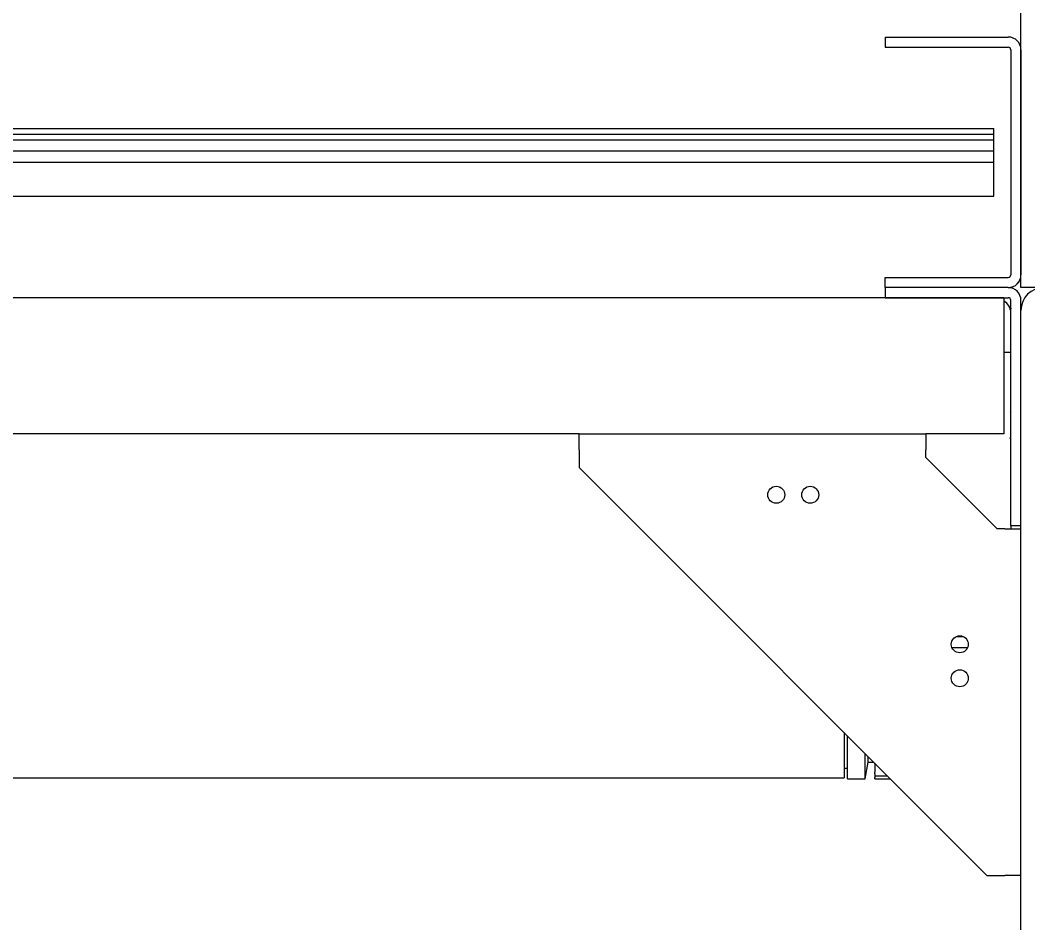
# Model space of a CAD drawing. Header units: inches. Extents: x -605 to 2991212, y -2872845 to 0.
# Drawn here: x 2180459.6 to 2180756.2, y -2629222.4 to -2628956.7 of the extents above; entities that cross this region are included whole.
import ezdxf

# ---------------------------------------------------------------- set-up
doc = ezdxf.new("R2010")
doc.units = ezdxf.units.IN
doc.header["$LTSCALE"] = 600
doc.header["$MEASUREMENT"] = 0
for name, color, linetype, lineweight in [('DIM', 251, 'Continuous', 0), ('PV_COLUMN_LINE', 4, 'Continuous', 0), ('PV_STEEL LINE', 7, 'Continuous', 0)]:
    doc.layers.add(name, color=color, linetype=linetype, lineweight=lineweight)
doc.styles.add('DIM', font='geniso.shx', dxfattribs={"width": 0.85})
doc.dimstyles.new('ST-100', dxfattribs={"dimscale": 100, "dimtxt": 2.5, "dimasz": 2, "dimexe": 0.18, "dimexo": 0.0625, "dimgap": 0.2, "dimtad": 0, "dimdec": 0, "dimzin": 0, "dimdsep": 46, "dimtxsty": 'DIM', "dimblk": 'OPEN90', "dimcen": 0.09, "dimclrd": 256, "dimclrt": 7, "dimadec": 0, "dimazin": 0, "dimtfac": 1, "dimtdec": 0, "dimtofl": 0, "dimtmove": 0, "dimatfit": 3, "dimldrblk": 'OPEN90', "dimfxl": 1, "dimtolj": 1, "dimtzin": 0, "dimlwd": -1, "dimarcsym": 0})

# ---------------------------------------------------------------- blocks, each defined once
blk = doc.blocks.new('*U1330')
at = {"color": 7, "linetype": 'Continuous', "lineweight": 15}
for p, q in [((688490.58, -227576.13), (688490.58, -227579.13)), ((688490.58, -227576.13), (688526.83, -227576.13)), ((688490.58, -227579.13), (688526.83, -227579.13)), ((688527.58, -227579.88), (688527.58, -227646.13)), ((688530.58, -227579.88), (688530.58, -227646.13)), ((688490.58, -227649.88), (688490.58, -227646.88)), ((688490.58, -227646.88), (688526.83, -227646.88)), ((688490.58, -227649.88), (688490.58, -227652.88)), ((688526.83, -227649.88), (688490.58, -227649.88)), ((688525.58, -227652.88), (684535.58, -227652.88)), ((688490.58, -227652.88), (688526.83, -227652.88)), ((688525.58, -227652.88), (688525.58, -227686.88)), ((688527.44, -227655.71), (688527.58, -227656.05)), ((688527.58, -227655.88), (688527.47, -227655.69)), ((688527.58, -227719.88), (688527.58, -227653.63)), ((688530.58, -227719.88), (688530.58, -227653.63)), ((688530.63, -227655.8), (688530.58, -227655.88)), ((688530.58, -228079.88), (688530.58, -227656.58)), ((688525.58, -227668.89), (688527.58, -227668.89)), ((688525.58, -227686.88), (688525.58, -227692.88)), ((688527.44, -227686.61), (688527.46, -227686.88)), ((688400.58, -227692.88), (684660.58, -227692.88)), ((688400.58, -227692.88), (688502.58, -227692.88)), ((688400.58, -227697.62), (688400.58, -227692.88)), ((688502.58, -227692.88), (688502.58, -227697.62)), ((688525.58, -227692.88), (688502.58, -227692.88)), ((688527.45, -227694.27), (688527.47, -227694.05)), ((688400.58, -227697.62), (688400.58, -227702.88)), ((688502.58, -227699.88), (688502.58, -227697.62)), ((688523.58, -227720.88), (688502.58, -227699.88)), ((688400.58, -227702.88), (688520.58, -227822.88)), ((688525.85, -227720.88), (688523.58, -227720.88)), ((688525.85, -227720.88), (688530.58, -227720.88)), ((688527.58, -227719.88), (688527.58, -227720.09)), ((688527.58, -227719.88), (688530.58, -227719.88)), ((688527.58, -227720.09), (688527.58, -227720.89)), ((688511.64, -227752.57), (688513.53, -227752.57)), ((688510.28, -227755.86), (688514.88, -227755.86)), ((688478.58, -227780.88), (688478.58, -227794.16)), ((688479.58, -227794.46), (688479.58, -227781.88)), ((688484.72, -227794.46), (688484.72, -227787.01)), ((688484.72, -227794.46), (688485.58, -227789.54)), ((688485.58, -227789.54), (688485.58, -227787.88)), ((688485.58, -227789.54), (688487.24, -227789.54)), ((688478.58, -227791.36), (688479.58, -227791.36)), ((688487.58, -227789.89), (688487.58, -227789.99)), ((688487.58, -227790.04), (688487.58, -227789.99)), ((688487.58, -227790.04), (688487.74, -227790.04)), ((688487.58, -227790.04), (688487.58, -227792.48)), ((688487.58, -227792.98), (688487.58, -227792.48)), ((684582.58, -227794.16), (688478.58, -227794.16)), ((688479.58, -227794.46), (688484.72, -227794.46)), ((688487.58, -227792.98), (688487.58, -227793.56)), ((688487.58, -227793.56), (688491.27, -227793.56)), ((688487.58, -227793.56), (688487.58, -227793.56)), ((688487.58, -227793.56), (688487.58, -227794.06)), ((688487.58, -227794.46), (688487.58, -227794.06)), ((688487.58, -227794.46), (688492.16, -227794.46)), ((688487.58, -227794.46), (688487.58, -227794.46)), ((688520.58, -227822.88), (688525.85, -227822.88)), ((688530.58, -227822.88), (688525.85, -227822.88))]:
    blk.add_line(p, q, dxfattribs=at)
for centre in [(688458.58, -227710.88), (688468.58, -227710.88), (688512.58, -227754.88), (688512.58, -227764.88)]:
    blk.add_circle(centre, 2.5, dxfattribs=at)
for centre, radius, start, end in [((688526.83, -227579.88), 3.75, 0, 90), ((688526.85, -227579.87), 3.74, 0, 90), ((688526.83, -227579.88), 0.75, 0, 90), ((688526.83, -227646.13), 0.75, 270, 0), ((688526.83, -227646.13), 3.75, 270, 0), ((688526.85, -227646.15), 3.74, 270, 0), ((688526.83, -227653.63), 3.75, 0, 90), ((688526.85, -227653.62), 3.74, 0, 90), ((688537.28, -227656.58), 6.7, 90, 180), ((688526.83, -227653.63), 0.75, 0, 90), ((688523.85, -227657.22), 3.74, 0, 62.3057)]:
    blk.add_arc(centre, radius, start, end, dxfattribs=at)
blk.add_open_spline([(688527.58, -227656.05), (688527.58, -227656.08), (688527.58, -227656.2), (688527.49, -227656.33), (688527.42, -227656.43)], degree=3, knots=[0, 0, 0, 0, 0.189392, 1, 1, 1, 1], dxfattribs=at)
at = {"layer": 'PV_COLUMN_LINE', "linetype": 'Continuous', "lineweight": 15}
blk.add_lwpolyline([(688645.58, -227649.88), (688530.58, -227649.88), (688530.58, -227419.88), (688645.58, -227419.88)], dxfattribs=at)
at = {"layer": 'PV_STEEL LINE', "color": 250, "linetype": 'ByBlock'}
for p, q in [((684538.58, -227603.01), (688522.58, -227603.01)), ((688522.58, -227623.01), (688522.58, -227603.01)), ((684538.58, -227623.01), (688522.58, -227623.01))]:
    blk.add_line(p, q, dxfattribs=at)
at = {"layer": 'PV_STEEL LINE', "color": 252, "linetype": 'ByBlock'}
for p, q in [((684538.58, -227604.72), (688522.58, -227604.72)), ((684538.58, -227606.43), (688522.58, -227606.43)), ((684538.58, -227609.65), (688522.58, -227609.65)), ((684538.58, -227613.01), (688522.58, -227613.01))]:
    blk.add_line(p, q, dxfattribs=at)
blk = doc.blocks.new('_Open90')
at = {"color": 0, "linetype": 'ByBlock', "lineweight": -2}
for p, q in [((-0.5, 0.5), (0, 0)), ((0, 0), (-1, 0)), ((0, 0), (-0.5, -0.5))]:
    blk.add_line(p, q, dxfattribs=at)
blk = doc.blocks.new('*D1780')
at = {"layer": 'Defpoints', "color": 0}
for p in [(2176639.15, -2629035.45), (2180869.15, -2629035.45), (2180869.15, -2629696.89)]:
    blk.add_point(p, dxfattribs=at)
at = {"layer": 'DIM', "color": 0, "lineweight": -2}
for p, q in [((2176639.15, -2629496.89), (2176639.15, -2629696.89)), ((2180869.15, -2629496.89), (2180869.15, -2629696.89))]:
    blk.add_line(p, q, dxfattribs=at)
at = {"layer": 'DIM'}
for p, q in [((2176839.15, -2629696.89), (2178402.55, -2629696.89)), ((2180669.15, -2629696.89), (2179105.75, -2629696.89))]:
    blk.add_line(p, q, dxfattribs=at)
at = {"layer": 'DIM', "xscale": 200, "yscale": 200, "zscale": 200, "rotation": 180}
blk.add_blockref('_Open90', (2176639.15, -2629696.89), dxfattribs=at)
at = {"layer": 'DIM', "xscale": 200, "yscale": 200, "zscale": 200}
blk.add_blockref('_Open90', (2180869.15, -2629696.89), dxfattribs=at)
at = {"layer": 'DIM', "color": 7, "insert": (2178754.15, -2629696.89), "char_height": 300, "attachment_point": 5, "style": 'DIM'}
blk.add_mtext('\\A1;4230', dxfattribs=at)

msp = doc.modelspace()

# ---------------------------------------------------------------- block references
at = {"layer": 'PV_STEEL LINE', "linetype": 'ByBlock'}
msp.add_blockref('*U1330', (1492223.57, -2401385.57), dxfattribs=at)

# ---------------------------------------------------------------- dimensions: what is measured, and where the dimension line sits
at = {"layer": 'DIM'}
dim = msp.add_linear_dim(base=(2180869.15, -2629696.89), p1=(2176639.15, -2629035.45), p2=(2180869.15, -2629035.45), dimstyle='ST-100', override={"dimtxt": 3, "dimexe": 0, "dimexo": 0, "dimfxl": 2, "dimfxlon": 1, "dimtfillclr": 256, "dimarcsym": 1}, dxfattribs=at)
dim.commit()
dim.dimension.update_dxf_attribs({"geometry": '*D1780', "text_midpoint": (2178754.15, -2629696.89)})

doc.saveas('drawing.dxf')
